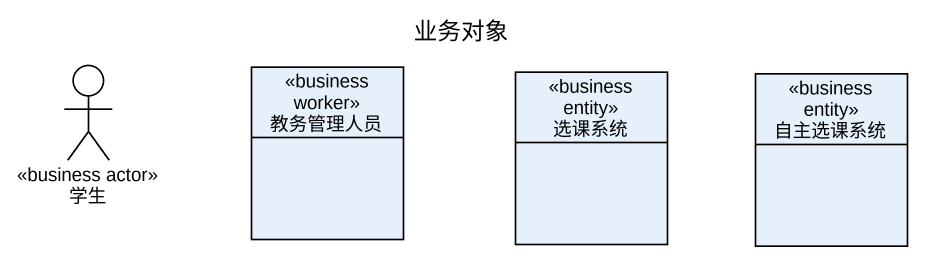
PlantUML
@startuml
title 业务对象
allowmixing
hide circle
hide empty members
actor 学生 <<business actor>>
class 教务管理人员 <<business worker>>
class 选课系统 <<business entity>>
class 自主选课系统 <<business entity>>
@enduml
